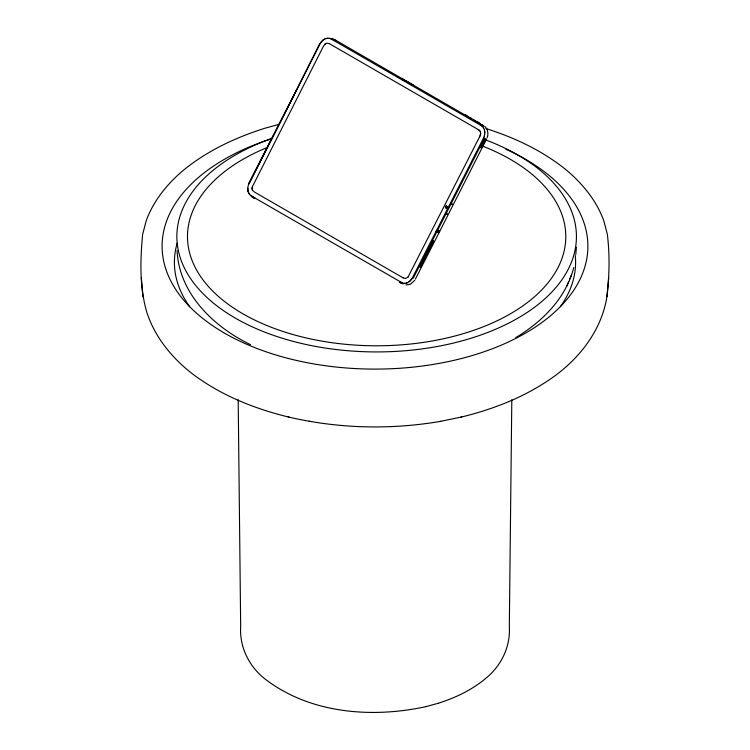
<?xml version="1.0" encoding="UTF-8"?>
<svg xmlns="http://www.w3.org/2000/svg" width="750" height="750" viewBox="0 0 750 750"><rect width="100%" height="100%" fill="white"/><g stroke="black" fill="none" stroke-linecap="round" stroke-linejoin="round"><path stroke-width="1.12" d="M481.8 147.112C481.406 146.409 488.166 138.103 484.566 139.284C485.212 140.334 478.538 147.487 481.134 147.356M425.625 255.909C426.741 254.362 425.953 257.081 425.672 254.991M427.734 250.875L428.503 250.791L428.081 250.256M446.803 214.238L447.403 213.778L446.85 214.359M511.809 399.778L509.325 626.409C510.656 646.369 501.366 665.784 485.878 678.253C471.947 690.047 455.166 697.913 437.859 703.378L437.644 703.444M247.791 188.231L247.931 190.312M247.819 189.037L247.959 186.759A9.694 7.884 -69.1 0 1 248.597 184.537L320.438 43.2M460.809 417.159L461.812 416.944C493.125 409.256 523.716 397.425 550.359 379.031L551.775 378.084C578.409 359.513 600.319 332.062 606.422 299.578C609.459 278.053 609.947 255.994 607.359 234.366L603.806 220.809C596.944 201.741 584.062 185.541 568.969 172.266L568.753 172.069C544.697 151.734 515.803 138.009 485.934 128.541M252.019 188.494L252.122 187.172M480.637 133.097L480.534 134.419M484.716 131.616L484.669 134.541M255.019 198.366L251.897 196.969M607.069 296.737L608.653 277.922M575.794 254.541L576.403 247.303M255.328 198.356L252.844 197.691L252.919 197.166M451.884 204.375L452.372 203.869L451.894 204.45M447.056 206.466L446.081 207.9L446.634 207.759M483.394 125.822L479.709 124.416L480.234 124.059M484.631 134.522L484.312 136.106M426.956 252.328L427.041 252.797M482.231 124.978L335.494 40.087L331.809 39.028L334.462 39.497L334.444 40.031L331.809 39.028M425.381 255.403L425.409 255.919M426.188 253.809C426.028 255.469 427.875 252.731 426.375 253.491M252.141 187.172L323.363 46.406L325.153 43.978M427.275 252.431C427.659 253.716 430.434 247.116 427.378 252.225M466.809 115.641L466.181 115.388M515.737 337.631C542.156 321.797 566.025 298.209 573.75 267.506M480.862 147.094L481.209 147.825M487.162 137.803C488.616 133.922 488.006 128.925 484.603 126.234M484.266 136.088L483.628 137.747M480.872 147.581L480.956 146.991M335.531 40.116L335.512 40.65L333.197 39.281M403.153 283.688L399.788 282.356M420.647 264.694L420.881 265.387L421.144 264.3M423.844 258.412C423.291 260.166 425.541 257.85 424.069 258.141M566.775 286.097L568.65 281.634M569.681 279.141L571.584 274.613M400.819 282.553L400.706 283.05L403.116 283.847M483.394 126.056L483.422 125.503L479.803 124.453L482.334 124.866M407.981 277.153L480.047 135.881M479.7 136.669L480.619 133.734L480.403 131.925M424.641 256.837L424.678 257.531M429.384 247.519L429.938 246.994M430.734 245.428L430.275 246.525L430.922 245.531M431.044 244.247C431.175 246.112 432.075 243.038 431.278 243.966M431.841 242.672C432.028 244.528 432.797 241.463 432.075 242.4M399.675 281.906L399.684 282.469M248.569 183.628L296.438 90.047M319.809 43.444L295.763 91.369M248.944 183.844L296.709 89.897M412.425 277.856L483.675 137.766M436.866 231.872C434.766 230.878 438.994 229.088 439.716 231.347L486.591 138.966M436.2 231.544L436.959 230.25L437.541 230.541M413.222 278.278L436.819 231.853M437.494 230.522L484.444 138.141M480.394 146.512L483 141.384M419.897 266.184C419.831 268.116 420.956 265.228 420.094 265.969M421.491 263.044L421.584 263.822L422.034 262.734M428.578 249.103L429.131 248.578M415.378 279.103L439.041 232.678L436.284 231.572M412.472 277.875L410.316 280.828L407.156 282.844M484.116 139.191L485.316 139.041M320.681 42.703L322.734 40.369M414.788 280.284L410.475 284.194L405.984 285.009M432.778 240.9C432.084 242.953 434.147 240.356 432.881 240.806M423.178 259.791L423.178 260.691L423.384 259.622M411.844 278.962L409.069 281.812M321.056 42.159L322.35 40.716M422.381 261.366L422.381 262.256L422.831 261.169M427.275 251.841L427.762 252.159L427.125 252.825M324.656 44.428L326.691 43.181L329.016 43.481M407.991 277.162L405.403 278.484M322.688 40.35L323.166 40.013M323.119 40.003L324.684 39.056M424.875 256.556L425.381 256.744L424.875 257.522M466.106 115.303L465.459 115.116L466.584 115.594M480.403 147.45L481.369 147.825M324.647 39.038L327.375 38.241M446.128 206.025L446.634 206.016L445.988 206.053A0.994 0.806 -69.1 0 0 445.453 207.197L445.463 207.403M406.528 283.069L407.203 282.863M325.706 38.587L326.259 38.419M238.191 399.778L240.675 626.409C239.344 646.369 248.634 665.784 264.122 678.253C309.066 713.625 371.559 718.472 425.859 706.659L426.028 706.613M279.431 124.256L265.153 128.156C234.919 137.719 205.594 151.463 181.247 172.069L181.031 172.266C165.938 185.541 153.056 201.741 146.194 220.809L142.641 234.366C140.156 260.353 139.472 287.353 146.925 312.609C155.775 339.6 175.266 361.931 198.225 378.084L199.641 379.031C226.284 397.425 256.875 409.256 288.188 416.944L289.191 417.159M425.859 706.659L437.859 703.378M406.566 283.078L405.422 283.303M288.188 416.944C337.856 428.616 389.812 429.975 440.091 421.444L440.85 421.275M440.091 421.444L461.812 416.944M471.262 118.378L470.363 117.919L471.056 118.331M485.653 139.209L485.644 140.062L485.653 139.162M404.906 283.35L405.459 283.322M412.669 84.9L413.147 84.994M327.328 38.222L329.156 38.278M446.184 207.9L446.494 207.806A0.994 0.806 -69.1 0 0 447.103 206.691L446.972 206.353A0.994 0.806 -69.1 0 0 446.334 205.978M404.953 283.369L402.675 283.116M473.203 119.4L472.716 119.325L473.803 119.709M405.422 278.494L403.003 277.791M329.109 38.269L329.494 38.344A10.678 8.681 -69.1 0 1 330.506 38.663L331.716 39.281M309.15 421.275L309.909 421.444M438.844 232.556L438.075 232.106L438.966 232.669M402.722 283.134L251.175 195.844A10.603 8.625 -69.1 0 1 250.059 194.916L249.75 194.578M438.881 232.613L439.697 231.337M402.722 79.041L402.178 78.844L402.6 79.162M402.422 79.331L403.556 79.894M472.969 119.616C469.622 118.491 488.728 128.175 473.578 119.925M478.266 122.428L477.459 122.016L478.153 122.428M402.712 79.05L412.781 84.787L411.975 84.544M330.506 38.663L331.022 38.887M329.006 43.472L478.312 129.628M250.472 344.634C213.722 326.925 179.044 293.681 177.075 250.594M399.844 281.681L401.381 282.562M402.609 79.153L411.497 84.3M406.688 81.694L411.628 84.553M402.431 79.5L404.409 80.634M406.388 81.778L408.366 82.922M331.903 39.066L332.963 39.675M331.669 39.263L480.684 125.287M438.75 230.784L439.509 231.225M403.022 277.8L254.334 191.962L252.478 190.191M253.144 197.006L251.128 195.825M480.637 125.269L482.213 126.328M478.294 129.628L478.912 130.022M478.894 130.013L479.841 130.903M482.166 126.309L482.653 126.769M428.55 249.544L429.3 248.634M249.787 194.597L249.188 193.819M482.981 127.191L483.694 128.231M479.822 130.894L480.422 131.934M429.356 247.95L430.134 247.088M248.841 193.238L249.225 193.837M483.647 128.212L484.416 129.947M248.588 192.741L248.888 193.256M252.234 189.656L252.497 190.2M445.472 207.309L445.547 207.525A0.994 0.806 -69.1 0 0 446.222 207.919M248.625 192.75L248.259 191.878M248.466 192.366L248.119 191.419M252.244 189.666L252 188.484M484.369 129.938L484.659 131.034M247.997 190.912L248.166 191.438M248.044 190.931L247.819 189.713M484.612 131.016L484.763 131.634M141.347 277.922L142.931 296.737M484.8 132.169L484.819 132.872M575.25 255.534A200.597 115.819 0 0 1 560.334 306.675M189.666 306.675A200.597 115.819 0 0 1 177.188 243.112M505.978 149.297A212.897 122.916 0 0 1 523.931 334.022A212.897 122.916 0 0 1 204.431 319.744A212.897 122.916 0 0 1 271.406 138.806M486.572 140.269A199.781 115.341 0 0 1 525.9 313.256A199.781 115.341 0 0 1 223.734 310.809A199.781 115.341 0 0 1 271.434 138.525M482.916 146.241A189.15 109.209 0 0 1 519.441 308.203A189.15 109.209 0 0 1 236.559 309.966A189.15 109.209 0 0 1 267.028 147.581M420.047 266.766C420.909 268.031 420.975 264.684 420.047 266.766M421.641 263.625C422.578 264.862 422.466 261.591 421.641 263.625M421.688 264.722C421.172 266.831 420.394 263.953 421.688 264.722M424.078 259.997L423.309 260.794L424.078 259.997M424.875 258.441C424.35 260.559 423.591 257.672 424.875 258.441M424.828 257.344C425.747 258.6 425.766 255.244 424.828 257.344M426.431 254.194C427.35 255.431 427.294 252.159 426.431 254.194M429.628 247.894C430.491 249.178 430.556 245.812 429.628 247.894M430.425 246.337C431.288 247.613 431.372 244.219 430.425 246.337M431.231 244.753C432.122 246 432.131 242.7 431.231 244.753M432.028 243.187C432.863 244.481 432.994 241.059 432.028 243.187M423.281 261.572L422.512 262.369L423.281 261.572M429.675 248.991C429.094 251.175 428.4 248.212 429.675 248.991M432.844 241.528C433.519 242.981 433.969 239.55 432.844 241.528M465.356 115.322L471.591 118.8L465.394 115.331"/></g></svg>
